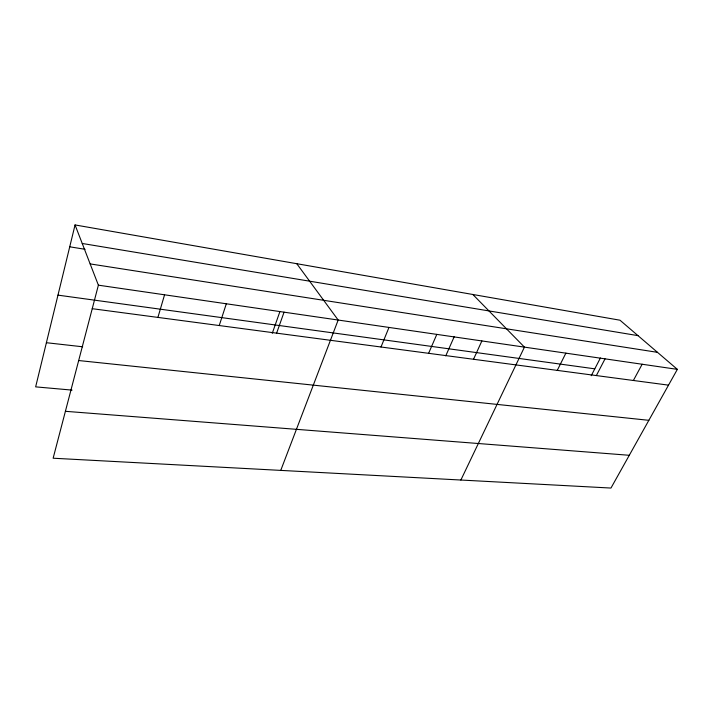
<?xml version="1.0" encoding="UTF-8"?>
<svg xmlns="http://www.w3.org/2000/svg" width="713" height="713" viewBox="0 0 713 713"><rect width="100%" height="100%" fill="white"/><g stroke="black" fill="none" stroke-linecap="round" stroke-linejoin="round"><path stroke-width="1.07" d="M75.052 224.943L98.385 285.173L53.136 458.218L610.961 488.057L677.35 369.361L619.989 320.208L75.052 224.943L35.65 386.865L72.066 390.109M157.912 317.41L164.56 294.799M219.23 325.538L226.315 303.774M272.259 333.319L279.915 311.572M276.617 333.158L284.05 312.169M280.753 470.393L338.167 320.039L296.777 263.703M381 346.999L388.986 327.427M428.611 353.318L436.811 334.379M445.759 355.849L454.234 336.643M473.512 359.272L481.881 340.939M460.874 480.027L524.438 347.124L472.853 294.487M557.254 370.386L565.872 353.149M591.22 375.724L600.417 357.971M596.344 375.564L605.052 358.844M633.376 380.484L642.155 364.236M65.4 411.312L629.294 455.286M78.68 360.537L648.848 420.314M46.398 342.712L82.69 346.785M92.235 308.693L668.518 385.145M57.976 295.137L594.785 368.835M98.385 285.173L677.35 369.361M90.15 263.908L657.484 352.338M69.74 246.805L85.07 249.3M82.236 243.472L638.01 335.645"/></g></svg>
